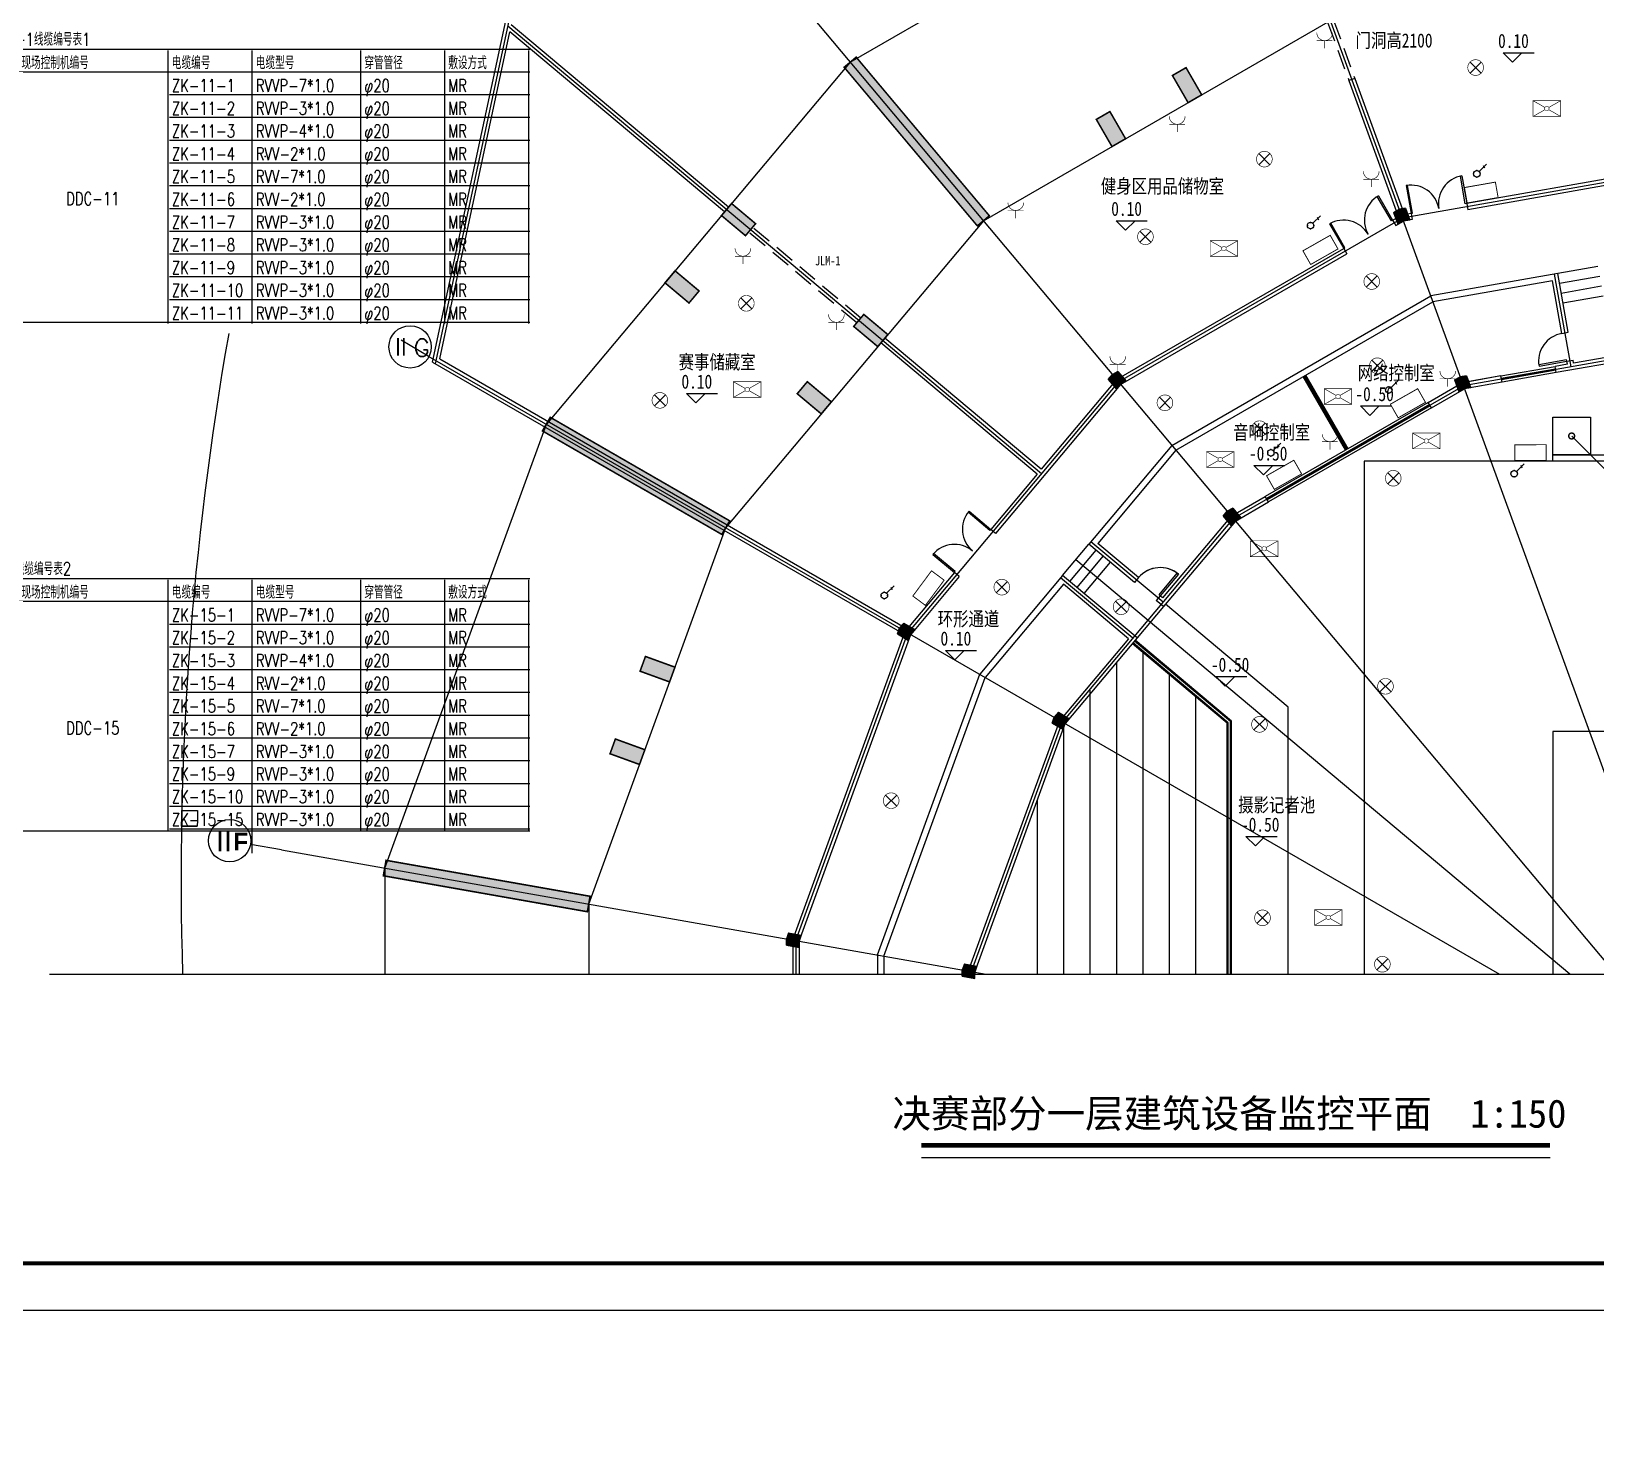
# Model space of a CAD drawing. Extents: x 23618587 to 48466785, y 42305484 to 86624613.
# Drawn here: x 24241519 to 24291357, y 43294751 to 43339294 of the extents above; entities that cross this region are included whole.
import ezdxf

# ---------------------------------------------------------------- set-up
doc = ezdxf.new("R2010")
doc.units = 0
doc.header["$MEASUREMENT"] = 0
doc.linetypes.add('HIDDEN', pattern=[9.525, 6.35, -3.175])
doc.layers.get('0').update_dxf_attribs({"linetype": 'CONTINUOUS'})
for name, color, linetype in [('AC-W', 7, 'CONTINUOUS'), ('FRAME', 7, 'CONTINUOUS'), ('图框', 7, 'CONTINUOUS'), ('设备-动力', 3, 'CONTINUOUS'), ('设备-插座', 3, 'CONTINUOUS'), ('设备-照明', 3, 'CONTINUOUS'), ('设备-箱柜', 3, 'CONTINUOUS')]:
    doc.layers.add(name, color=color, linetype=linetype)
doc.styles.add('HZTXT', font='txt', dxfattribs={"width": 0.9, "bigfont": 'HZTXT'})
doc.styles.add('IDQSTYLE', font='simplex.shx', dxfattribs={"width": 0.7, "bigfont": 'hzfs1.shx'})
doc.styles.add('Q1', font='SimSun.ttf', dxfattribs={"width": 0.8, "height": 450})
doc.styles.add('T-SG-01$0$Arial', font='ARIALBD.TTF')
doc.styles.add('TK1', font='SimSun.ttf', dxfattribs={"width": 0.8, "height": 4})

# ---------------------------------------------------------------- blocks, each defined once
blk = doc.blocks.new('_DOTSMALL')
at = {"color": 0, "linetype": 'ByBlock', "const_width": 0.5}
blk.add_lwpolyline([(-0.0625, 0, 1), (0.0625, 0, 1)], format="xyb", close=True, dxfattribs=at)
blk = doc.blocks.new('HC000426')
at = {"color": 0, "linetype": 'Continuous', "const_width": 0.3}
blk.add_lwpolyline([(5, 2.5), (-5, 2.5), (-5, -2.5), (5, -2.5)], close=True, dxfattribs=at)
at = {"color": 0, "style": 'IDQSTYLE', "width": 0.7}
blk.add_attdef('PSFHATT', (7, -2.5), '', height=2.5, dxfattribs=at)
blk = doc.blocks.new('HC001494')
at = {"color": 0, "linetype": 'Continuous'}
for p, q in [((-1.77, 1.77), (1.77, -1.77)), ((1.77, 1.77), (-1.77, -1.77))]:
    blk.add_line(p, q, dxfattribs=at)
at = {"color": 0, "linetype": 'Continuous', "const_width": 0.2}
blk.add_lwpolyline([(1.77, -1.77, 0.198912), (2.5, 0, 0.198912), (1.77, 1.77, 0.198912), (0, 2.5, 0.198912), (-1.77, 1.77, 0.198912), (-2.5, 0, 0.198912), (-1.77, -1.77, 0.198912), (0, -2.5, 0.198912)], format="xyb", close=True, dxfattribs=at)
at = {"color": 0, "style": 'IDQSTYLE', "width": 0.7}
blk.add_attdef('PSFHATT', (4.5, -2.5), '', height=2.5, dxfattribs=at)
blk = doc.blocks.new('HC002297100793')
at = {"color": 0}
for p, q in [((0.74, 1.78), (3.12, 4.17)), ((2.09, 3.72), (2.47, 2.92))]:
    blk.add_line(p, q, dxfattribs=at)
blk.add_circle((0, 1.04), 1.04, dxfattribs=at)
for p in [(-1.04, 1.04), (0, 2.08), (0, 0), (1.04, 1.04)]:
    blk.add_point(p, dxfattribs=at)
at = {"color": 0, "width": 0.7}
blk.add_attdef('PSFHATT', (3.15, 0), '', height=0.025, dxfattribs=at)
blk = doc.blocks.new('HC000704')
at = {"color": 0, "linetype": 'Continuous', "const_width": 0.2}
for points in [[(-0.61, 0.35), (-4.38, 2.5)], [(-4.38, 2.5), (4.37, 2.5), (4.37, -2.5), (-4.38, -2.5), (-4.38, 2.5)], [(4.37, 2.5), (0.61, 0.35)], [(-0.61, -0.35), (-4.38, -2.5)], [(0.61, -0.35), (4.37, -2.5)]]:
    blk.add_lwpolyline(points, dxfattribs=at)
at = {"color": 0, "linetype": 'Continuous', "const_width": 0.16}
blk.add_lwpolyline([(0, -0.71, 0.198912), (0.5, -0.5, 0.198912), (0.71, 0, 0.198912), (0.5, 0.5, 0.198912), (0, 0.71, 0.198912), (-0.5, 0.5, 0.198912), (-0.71, 0, 0.198912), (-0.5, -0.5, 0.198912)], format="xyb", close=True, dxfattribs=at)
at = {"color": 0, "style": 'IDQSTYLE', "width": 0.7}
blk.add_attdef('PSFHATT', (6.37, -2.5), '', height=2.5, dxfattribs=at)
blk = doc.blocks.new('HC000133')
at = {"color": 0, "linetype": 'Continuous', "const_width": 0.2}
blk.add_lwpolyline([(-2.5, 5, 0.198912), (-1.77, 3.23, 0.198912), (0, 2.5, 0.198912), (1.77, 3.23, 0.198912), (2.5, 5)], format="xyb", dxfattribs=at)
for points in [[(-2.55, 2.48), (2.48, 2.48)], [(0, 2.5), (0, 0)]]:
    blk.add_lwpolyline(points, dxfattribs=at)
at = {"color": 0, "style": 'IDQSTYLE', "width": 0.7}
blk.add_attdef('PSFHATT', (4.5, 0), '', height=2.5, dxfattribs=at)

msp = doc.modelspace()

# ---------------------------------------------------------------- hatches: boundary and pattern name
at = {"layer": 'AC-W'}
for points in [[(24267414.80743, 43338147.15532), (24271657.38112, 43333091.05289), (24272040.40334, 43333412.44669), (24267797.82965, 43338468.54913)], [(24278372.69477, 43337018.26914), (24278805.70748, 43337268.26914), (24278305.70748, 43338134.29455), (24277872.69477, 43337884.29455)], [(24275947.82208, 43335618.26824), (24276380.83478, 43335868.26824), (24275880.83478, 43336734.29364), (24275447.82208, 43336484.29364)], [(24263827.26564, 43333804.15292), (24263505.87184, 43333421.1307), (24264271.91628, 43332778.34309), (24264593.31008, 43333161.36531)], [(24262472.11097, 43330633.41865), (24262793.50478, 43331016.44087), (24262027.46033, 43331659.22848), (24261706.06653, 43331276.20626)], [(24268485.16187, 43329243.01262), (24268806.55568, 43329626.03484), (24268040.51124, 43330268.82245), (24267719.11743, 43329885.80023)], [(24266685.35541, 43327098.0868), (24267006.74921, 43327481.10902), (24266240.70477, 43328123.89663), (24265919.31097, 43327740.87441)], [(24258052.01435, 43326989.01304), (24263768.01842, 43323688.87655), (24263518.01842, 43323255.86385), (24257802.01435, 43326556.00034)], [(24261853.21452, 43318554.92602), (24262024.22459, 43319024.77233), (24261084.53197, 43319366.79247), (24260913.5219, 43318896.94616)], [(24260895.5575, 43315923.78499), (24261066.56758, 43316393.6313), (24260126.87495, 43316735.65144), (24259955.86488, 43316265.80513)], [(24252733.35212, 43312376.10866), (24259233.35212, 43311229.98329), (24259320.17621, 43311722.38716), (24252820.17621, 43312868.51254)]]:
    msp.add_hatch(color=7, dxfattribs=at).paths.add_polyline_path(points)

# ---------------------------------------------------------------- linework, layer by layer
at = {"color": 7}
for points in [[(24228079.65563, 43338727.07723), (24257401.5715, 43338727.07723)], [(24245871.41638, 43338679.50568), (24245871.41638, 43329973.91151)], [(24248547.31623, 43338679.50568), (24248547.31623, 43329973.91151)], [(24252002.20025, 43338679.50568), (24252002.20025, 43329973.91151)], [(24254678.1001, 43338679.50568), (24254678.1001, 43329973.91151)], [(24257353.99995, 43338679.50568), (24257353.99995, 43329973.91151)], [(24228079.65563, 43338001.61105), (24257401.5715, 43338001.61105)], [(24245918.98794, 43337276.14487), (24257401.5715, 43337276.14487)], [(24245918.98794, 43336550.67869), (24257401.5715, 43336550.67869)], [(24245918.98794, 43335825.21251), (24257401.5715, 43335825.21251)], [(24245918.98794, 43335099.74633), (24257401.5715, 43335099.74633)], [(24245918.98794, 43334374.28015), (24257401.5715, 43334374.28015)], [(24245918.98794, 43333648.81397), (24257401.5715, 43333648.81397)], [(24245918.98794, 43332923.34778), (24257401.5715, 43332923.34778)], [(24245918.98794, 43332197.8816), (24257401.5715, 43332197.8816)], [(24245918.98794, 43331472.41542), (24257401.5715, 43331472.41542)], [(24245918.98794, 43330746.94924), (24257401.5715, 43330746.94924)], [(24228079.65563, 43330021.48306), (24257401.5715, 43330021.48306)], [(24228079.65563, 43321851.50687), (24257401.5715, 43321851.50687)], [(24245871.41638, 43321803.93532), (24245871.41638, 43313821.30902)], [(24248547.31623, 43321803.93532), (24248547.31623, 43313098.34115)], [(24252002.20025, 43321803.93532), (24252002.20025, 43313821.30902)], [(24254678.1001, 43321803.93532), (24254678.1001, 43313821.30902)], [(24257353.99995, 43321803.93532), (24257353.99995, 43313821.30902)], [(24228079.65563, 43321126.04069), (24257401.5715, 43321126.04069)], [(24245918.98794, 43320400.57451), (24257401.5715, 43320400.57451)], [(24245918.98794, 43319675.10833), (24257401.5715, 43319675.10833)], [(24245918.98794, 43318949.64215), (24257401.5715, 43318949.64215)], [(24245918.98794, 43318224.17597), (24257401.5715, 43318224.17597)], [(24245918.98794, 43317498.70979), (24257401.5715, 43317498.70979)], [(24245918.98794, 43316773.24361), (24257401.5715, 43316773.24361)], [(24245918.98794, 43316047.77743), (24257401.5715, 43316047.77743)], [(24245918.98794, 43315322.31125), (24257401.5715, 43315322.31125)], [(24245918.98794, 43314596.84507), (24257401.5715, 43314596.84507)], [(24228079.65563, 43313804.20265), (24257401.5715, 43313804.20265)], [(24245918.98794, 43313871.37888), (24257401.5715, 43313871.37888)]]:
    msp.add_lwpolyline(points, dxfattribs=at)
at = {"layer": 'AC-W', "color": 7, "ltscale": 300}
for p, q in [((24279162.40333, 43349916.48653), (24293966.37971, 43309242.89571)), ((24254395.34061, 43328696.04942), (24258291.28369, 43346881.3559)), ((24267606.31854, 43338307.85223), (24280647.20979, 43345837.0143)), ((24264815.79519, 43341633.46846), (24291994.71284, 43309242.89571)), ((24273701.75356, 43325192.12667), (24256700.84436, 43339457.57527)), ((24271848.89223, 43333251.74979), (24282904.6361, 43339634.78649)), ((24267606.31854, 43338307.85223), (24257927.01435, 43326772.50669)), ((24295476.76417, 43335149.77624), (24285196.79205, 43333337.13979)), ((24271848.89223, 43333251.74979), (24263643.01842, 43323472.3702)), ((24276156.73629, 43328117.86116), (24285196.79205, 43333337.13979)), ((24290570.60209, 43328598.29846), (24290049.65756, 43331552.72172)), ((24295476.76417, 43329463.38721), (24287141.65164, 43327993.68198)), ((24254167.35241, 43328943.14852), (24288289.1912, 43309242.89571)), ((24276156.73629, 43328117.86116), (24269446.96102, 43320121.46238)), ((24279811.8767, 43323761.83445), (24287141.65164, 43327993.68198)), ((24252776.76417, 43312622.3106), (24257927.01435, 43326772.50669)), ((24279811.8767, 43323761.83445), (24274371.51837, 43317278.26787)), ((24259276.76417, 43311476.18522), (24263643.01842, 43323472.3702)), ((24277573.78824, 43321094.58449), (24275275.65491, 43323022.94732)), ((24290531.28805, 43309242.89571), (24274793.5642, 43322448.41399)), ((24276609.60683, 43319945.51782), (24274311.4735, 43321873.88065)), ((24265876.76417, 43310312.42715), (24269446.96102, 43320121.46238)), ((24271476.76417, 43309324.99606), (24274371.51837, 43317278.26787)), ((24249486.2421, 43313202.51842), (24271942.37839, 43309242.89571)), ((24252776.76417, 43312622.3106), (24252776.76417, 43309242.89571)), ((24259276.76417, 43311476.18522), (24259276.76417, 43309242.89571)), ((24265876.76417, 43310312.42715), (24265876.76417, 43309242.89571)), ((24271476.76417, 43309324.99606), (24271476.76417, 43309242.89571))]:
    msp.add_line(p, q, dxfattribs=at)
at = {"layer": 'AC-W', "color": 7, "ltscale": 5000}
for p, q in [((24254304.32869, 43328748.59518), (24258141.12985, 43346657.84169)), ((24254530.38218, 43328849.02324), (24256763.82522, 43339274.18739)), ((24263602.28998, 43333536.03737), (24256763.82522, 43339274.18739)), ((24263730.8475, 43333689.24625), (24256811.23548, 43339495.48687)), ((24283682.64565, 43337789.60326), (24283494.70713, 43337721.19924)), ((24283494.70713, 43337721.19924), (24285004.66462, 43333572.62513)), ((24283682.64565, 43337789.60326), (24285192.60314, 43333641.02916)), ((24295376.76417, 43335233.6862), (24287247.52351, 43333800.28174)), ((24295476.76417, 43335048.23358), (24287282.25315, 43333603.32019)), ((24287247.52351, 43333800.28174), (24287282.25315, 43333603.32019)), ((24284886.98443, 43333273.74233), (24284986.18537, 43333331.01602)), ((24284886.98443, 43333273.74233), (24284986.98443, 43333100.53725)), ((24284916.7261, 43333521.8538), (24285055.64464, 43333140.17824)), ((24284986.98443, 43333100.53725), (24285231.52169, 43333241.7209)), ((24285509.59919, 43333290.75347), (24285231.52169, 43333241.7209)), ((24285474.86956, 43333487.71502), (24285362.06241, 43333467.82408)), ((24285474.86956, 43333487.71502), (24285509.59919, 43333290.75347)), ((24276091.46592, 43328195.64735), (24283328.1387, 43332373.74233)), ((24276222.00665, 43328040.07497), (24283428.1387, 43332200.53725)), ((24283328.1387, 43332373.74233), (24283428.1387, 43332200.53725)), ((24290148.13833, 43331570.08654), (24286099.76257, 43330856.24867)), ((24290148.13833, 43331570.08654), (24286099.76257, 43330856.24867)), ((24289985.90642, 43331338.39535), (24286169.22185, 43330665.41089)), ((24289985.90642, 43331338.39535), (24286169.22185, 43330665.41089)), ((24290281.10832, 43329664.22217), (24289985.90642, 43331338.39535)), ((24290281.10832, 43329664.22217), (24289985.90642, 43331338.39535)), ((24290478.06987, 43329698.95181), (24290148.13833, 43331570.08654)), ((24290478.06987, 43329698.95181), (24290148.13833, 43331570.08654)), ((24277853.76576, 43326095.42019), (24286099.76257, 43330856.24867)), ((24277853.76576, 43326095.42019), (24286099.76257, 43330856.24867)), ((24277984.30649, 43325939.8478), (24286169.22185, 43330665.41089)), ((24277984.30649, 43325939.8478), (24286169.22185, 43330665.41089)), ((24290281.10832, 43329664.22217), (24290478.06987, 43329698.95181)), ((24290281.10832, 43329664.22217), (24290478.06987, 43329698.95181)), ((24273560.87033, 43325179.80097), (24268581.58002, 43329357.91928)), ((24273689.42786, 43325333.00986), (24268710.13754, 43329511.12817)), ((24254304.32869, 43328748.59518), (24269324.29286, 43320076.81482)), ((24254530.38218, 43328849.02324), (24269424.29286, 43320250.0199)), ((24293918.88026, 43329087.14758), (24290095.56303, 43328412.9936)), ((24293918.88026, 43329087.14758), (24290095.56303, 43328412.9936)), ((24290437.39168, 43328777.8952), (24290634.35323, 43328812.62483)), ((24290437.39168, 43328777.8952), (24290634.35323, 43328812.62483)), ((24290454.7565, 43328679.41442), (24290437.39168, 43328777.8952)), ((24290454.7565, 43328679.41442), (24290437.39168, 43328777.8952)), ((24290651.71805, 43328714.14406), (24290634.35323, 43328812.62483)), ((24290651.71805, 43328714.14406), (24290634.35323, 43328812.62483)), ((24291931.96813, 43328939.88669), (24290651.71805, 43328714.14406)), ((24291931.96813, 43328939.88669), (24290651.71805, 43328714.14406)), ((24288337.41983, 43328306.07084), (24287206.922, 43328106.73357)), ((24288337.41983, 43328306.07084), (24287306.922, 43328124.36627)), ((24288372.14946, 43328109.10929), (24288337.41983, 43328306.07084)), ((24288372.14946, 43328109.10929), (24288337.41983, 43328306.07084)), ((24290454.7565, 43328679.41442), (24290060.8334, 43328609.95515)), ((24290454.7565, 43328679.41442), (24290060.8334, 43328609.95515)), ((24290095.56303, 43328412.9936), (24290060.8334, 43328609.95515)), ((24290095.56303, 43328412.9936), (24290060.8334, 43328609.95515)), ((24276222.00665, 43328040.07497), (24272235.66776, 43323289.34127)), ((24276091.46592, 43328195.64735), (24273689.42786, 43325333.00986)), ((24286024.84038, 43327464.36076), (24287018.98348, 43328038.32954)), ((24286024.84038, 43327464.36076), (24286931.04496, 43327987.55821)), ((24286124.84038, 43327291.15567), (24287176.38128, 43327898.26309)), ((24286124.84038, 43327291.15568), (24287176.38128, 43327898.26309)), ((24288372.14946, 43328109.10929), (24287176.38128, 43327898.26309)), ((24288372.14946, 43328109.10929), (24287176.38128, 43327898.26309)), ((24286124.84038, 43327291.15567), (24286024.84038, 43327464.36076)), ((24286124.84038, 43327291.15568), (24286024.84038, 43327464.36076)), ((24277853.76576, 43326095.42019), (24275211.37615, 43322946.34287)), ((24277853.76576, 43326095.42019), (24275211.37615, 43322946.34287)), ((24277984.30649, 43325939.8478), (24275493.14256, 43322970.99424)), ((24277984.30649, 43325939.8478), (24275493.14256, 43322970.99424)), ((24273560.87033, 43325179.80097), (24272082.45883, 43323417.89875)), ((24279746.60633, 43323839.62064), (24280828.68796, 43324464.36076)), ((24279746.60633, 43323839.62064), (24280828.68796, 43324464.36076)), ((24279877.14706, 43323684.04826), (24280928.68796, 43324291.15568)), ((24279877.14706, 43323684.04826), (24280928.68796, 43324291.15567)), ((24280928.68796, 43324291.15567), (24280828.68796, 43324464.36076)), ((24280928.68796, 43324291.15568), (24280828.68796, 43324464.36076)), ((24279746.60633, 43323839.62064), (24277561.46256, 43321235.46769)), ((24279746.60633, 43323839.62064), (24277561.46256, 43321235.4677)), ((24272235.66776, 43323289.34127), (24272082.45883, 43323417.89875)), ((24279877.14706, 43323684.04826), (24277586.11392, 43320953.70128)), ((24279877.14706, 43323684.04826), (24277586.11392, 43320953.70128)), ((24276666.86059, 43321725.04642), (24275211.37615, 43322946.34287)), ((24276666.86059, 43321725.04642), (24275211.37615, 43322946.34287)), ((24276795.41811, 43321878.2553), (24275493.14256, 43322970.99424)), ((24276795.41811, 43321878.2553), (24275493.14256, 43322970.99424)), ((24270925.44113, 43322039.01875), (24269424.29286, 43320250.0199)), ((24271078.65006, 43321910.46127), (24269534.89954, 43320070.69105)), ((24271078.65006, 43321910.46127), (24270925.44113, 43322039.01875)), ((24274375.75226, 43321950.4851), (24271733.36265, 43318801.40778)), ((24276750.49003, 43319957.84351), (24274375.75226, 43321950.4851)), ((24276750.49003, 43319957.84351), (24274375.75226, 43321950.4851)), ((24276795.41811, 43321878.2553), (24276666.86059, 43321725.04642)), ((24276795.41811, 43321878.2553), (24276666.86059, 43321725.04642)), ((24274400.40362, 43321668.71869), (24271909.23969, 43318699.86512)), ((24276468.72362, 43319933.19214), (24274400.40362, 43321668.71869)), ((24276468.72362, 43319933.19214), (24274400.40362, 43321668.71869)), ((24277484.85811, 43321299.74646), (24277356.30059, 43321146.53757)), ((24277484.85811, 43321299.74646), (24277356.30059, 43321146.53757)), ((24277561.46256, 43321235.46769), (24277484.85811, 43321299.74646)), ((24277561.46256, 43321235.4677), (24277484.85811, 43321299.74646)), ((24277586.11392, 43320953.70128), (24277356.30059, 43321146.53757)), ((24277586.11392, 43320953.70128), (24277356.30059, 43321146.53757)), ((24265776.76417, 43310330.05985), (24269324.29286, 43320076.81482)), ((24265976.76417, 43310294.79445), (24269534.89954, 43320070.69105)), ((24276468.72362, 43319933.19214), (24274283.57985, 43317329.0392)), ((24276750.49003, 43319957.84351), (24274459.4569, 43317227.49654)), ((24268476.76417, 43309853.977), (24271733.36265, 43318801.40778)), ((24268676.76417, 43309818.71161), (24271909.23969, 43318699.86512)), ((24271376.76417, 43309342.62876), (24274283.57985, 43317329.0392)), ((24271576.76417, 43309307.36336), (24274459.4569, 43317227.49654)), ((24246317.08377, 43314453.14773), (24246817.21536, 43314453.14773)), ((24246306.89131, 43313953.14773), (24246806.97166, 43313953.14773)), ((24265776.76417, 43310330.05985), (24265776.76417, 43309242.89571)), ((24265976.76417, 43310294.79445), (24265976.76417, 43309242.89571)), ((24268476.76417, 43309853.977), (24268476.76417, 43309242.89571)), ((24268676.76417, 43309818.71161), (24268676.76417, 43309242.89571)), ((24271376.76417, 43309342.62876), (24271376.76417, 43309242.89571)), ((24271576.76417, 43309307.36336), (24271576.76417, 43309242.89571))]:
    msp.add_line(p, q, dxfattribs=at)
at = {"layer": 'AC-W', "color": 7, "linetype": 'HIDDEN', "ltscale": 100}
for p, q in [((24282816.69758, 43339584.01516), (24283494.70713, 43337721.19924)), ((24283004.6361, 43339652.41919), (24283682.64565, 43337789.60326)), ((24267815.53539, 43330000.70668), (24264368.3346, 43332893.24997)), ((24267944.09292, 43330153.91557), (24264496.89212, 43333046.45886))]:
    msp.add_line(p, q, dxfattribs=at)
at = {"layer": 'AC-W', "color": 7}
for p, q in [((24288404.72933, 43338607.16557), (24289393.48919, 43338607.16557)), ((24288404.72933, 43338607.16557), (24288704.72933, 43338307.16557)), ((24289004.72933, 43338607.16557), (24288704.72933, 43338307.16557)), ((24276081.43048, 43333255.83395), (24277070.19033, 43333255.83395)), ((24276081.43048, 43333255.83395), (24276381.43048, 43332955.83395)), ((24276681.43048, 43333255.83395), (24276381.43048, 43332955.83395)), ((24284916.7261, 43333521.8538), (24285092.60314, 43333623.39646)), ((24285055.64464, 43333140.17824), (24285231.52169, 43333241.7209)), ((24285292.60314, 43333658.66186), (24285092.60314, 43333623.39646)), ((24285431.52169, 43333276.9863), (24285231.52169, 43333241.7209)), ((24291428.38841, 43331795.82917), (24290148.13833, 43331570.08654)), ((24291483.95583, 43331480.69069), (24290203.70575, 43331254.94806)), ((24291539.52324, 43331165.55221), (24290259.27317, 43330939.80958)), ((24291595.09066, 43330850.41373), (24290314.84058, 43330624.6711)), ((24254167.35241, 43328943.14852), (24253306.10954, 43329451.43023)), ((24275830.38429, 43328195.64745), (24275960.92502, 43328351.21983)), ((24276136.80207, 43328452.76249), (24275960.92502, 43328351.21983)), ((24283383.4629, 43325939.36076), (24282033.4629, 43328277.62935)), ((24283409.44366, 43325954.36076), (24282059.44366, 43328292.62935)), ((24283444.08468, 43325974.36076), (24282094.08468, 43328312.62935)), ((24283470.06544, 43325989.36076), (24282120.06544, 43328327.62935)), ((24286861.58569, 43328178.39599), (24287037.46273, 43328279.93865)), ((24286861.58569, 43328178.39599), (24287037.46273, 43328279.93865)), ((24287237.46273, 43328315.20405), (24287037.46273, 43328279.93865)), ((24287237.46273, 43328315.20405), (24287037.46273, 43328279.93865)), ((24288337.41983, 43328306.07084), (24290060.8334, 43328609.95515)), ((24288337.41983, 43328306.07084), (24290060.8334, 43328609.95515)), ((24288350.44344, 43328232.21026), (24290073.85701, 43328536.09457)), ((24288350.44344, 43328232.21026), (24290073.85701, 43328536.09457)), ((24290082.53942, 43328486.85418), (24288359.12585, 43328182.96987)), ((24290082.53942, 43328486.85418), (24288359.12585, 43328182.96987)), ((24290095.56303, 43328412.9936), (24288372.14946, 43328109.10929)), ((24290095.56303, 43328412.9936), (24288372.14946, 43328109.10929)), ((24262389.90143, 43327747.90117), (24263378.66128, 43327747.90117)), ((24262389.90143, 43327747.90117), (24262689.90143, 43327447.90117)), ((24262989.90143, 43327747.90117), (24262689.90143, 43327447.90117)), ((24276091.46575, 43327884.50269), (24276222.00648, 43328040.07507)), ((24276397.88353, 43328141.61773), (24276222.00648, 43328040.07507)), ((24287000.50423, 43327796.72043), (24287176.38128, 43327898.26309)), ((24287000.50423, 43327796.72043), (24287176.38128, 43327898.26309)), ((24287376.38128, 43327933.52849), (24287176.38128, 43327898.26309)), ((24287376.38128, 43327933.52849), (24287176.38128, 43327898.26309)), ((24286024.84038, 43327464.36076), (24280828.68796, 43324464.36076)), ((24286024.84038, 43327464.36076), (24280828.68796, 43324464.36076)), ((24286062.34038, 43327399.40885), (24280866.18796, 43324399.40885)), ((24286062.34038, 43327399.40885), (24280866.18796, 43324399.40885)), ((24286087.34038, 43327356.10758), (24280891.18796, 43324356.10758)), ((24286087.34038, 43327356.10758), (24280891.18796, 43324356.10758)), ((24286124.84038, 43327291.15568), (24280928.68796, 43324291.15568)), ((24286124.84038, 43327291.15567), (24280928.68796, 43324291.15567)), ((24283859.62106, 43327350.44684), (24284848.38092, 43327350.44684)), ((24283859.62106, 43327350.44684), (24284159.62106, 43327050.44684)), ((24284459.62106, 43327350.44684), (24284159.62106, 43327050.44684)), ((24290591.76417, 43326393.14852), (24291771.94282, 43325212.96987)), ((24280469.39347, 43325456.58052), (24281458.15332, 43325456.58052)), ((24280469.39347, 43325456.58052), (24280769.39347, 43325156.58052)), ((24281069.39347, 43325456.58052), (24280769.39347, 43325156.58052)), ((24306976.76417, 43325593.14853), (24283976.76417, 43325593.14852)), ((24283976.76417, 43325593.14852), (24283976.76417, 43309242.89571)), ((24279485.5247, 43323839.62074), (24279616.06543, 43323995.19312)), ((24279485.5247, 43323839.62074), (24279616.06543, 43323995.19312)), ((24279791.94248, 43324096.73578), (24279616.06543, 43323995.19312)), ((24279791.94248, 43324096.73578), (24279616.06543, 43323995.19312)), ((24280053.02394, 43323785.59102), (24279877.14689, 43323684.04835)), ((24280053.02394, 43323785.59101), (24279877.14689, 43323684.04835)), ((24279746.60616, 43323528.47597), (24279877.14689, 43323684.04835)), ((24279746.60616, 43323528.47597), (24279877.14689, 43323684.04835)), ((24274375.75226, 43321950.4851), (24275211.37615, 43322946.34287)), ((24274375.75226, 43321950.4851), (24275211.37615, 43322946.34287)), ((24274605.56559, 43321757.64881), (24275441.18948, 43322753.50659)), ((24274605.56559, 43321757.64882), (24275441.18948, 43322753.50659)), ((24274835.37892, 43321564.81253), (24275671.00282, 43322560.67031)), ((24274835.37892, 43321564.81253), (24275671.00282, 43322560.67031)), ((24275065.19226, 43321371.97625), (24275900.81615, 43322367.83403)), ((24275065.19226, 43321371.97625), (24275900.81615, 43322367.83402)), ((24277586.11392, 43320953.70128), (24276750.49003, 43319957.84351)), ((24281556.76417, 43317752.47086), (24277650.39269, 43321030.30573)), ((24269113.68581, 43320082.93872), (24269183.14508, 43320273.7765)), ((24269313.68581, 43320429.34889), (24269183.14508, 43320273.7765)), ((24269465.43991, 43319879.8534), (24269534.89918, 43320070.69118)), ((24269665.43991, 43320226.26356), (24269534.89918, 43320070.69118)), ((24279616.76417, 43317239.45619), (24276596.22101, 43319773.99284)), ((24279651.76417, 43317255.77696), (24276618.71857, 43319800.8044)), ((24279721.76417, 43317288.41849), (24276663.7137, 43319854.42751)), ((24279756.76417, 43317304.73926), (24276686.21127, 43319881.23906)), ((24270642.06978, 43319558.26093), (24271630.82964, 43319558.26093)), ((24270642.06978, 43319558.26093), (24270942.06978, 43319258.26093)), ((24271242.06978, 43319558.26093), (24270942.06978, 43319258.26093)), ((24276936.76417, 43309242.89571), (24276936.76417, 43319488.2432)), ((24276096.76417, 43309242.89571), (24276096.76417, 43319178.76336)), ((24277776.76417, 43309242.89571), (24277776.76417, 43318783.39951)), ((24275256.76417, 43309242.89571), (24275256.76417, 43318297.00622)), ((24279256.76417, 43318724.77383), (24280245.52402, 43318724.77383)), ((24279256.76417, 43318724.77383), (24279556.76417, 43318424.77383)), ((24279856.76417, 43318724.77383), (24279556.76417, 43318424.77383)), ((24275256.76417, 43309242.89571), (24275256.76417, 43318177.69034)), ((24278616.76417, 43309242.89571), (24278616.76417, 43318078.55582)), ((24281556.76417, 43309242.89571), (24281556.76417, 43317752.47086)), ((24274038.24316, 43317239.74421), (24274107.70244, 43317430.58199)), ((24274238.24316, 43317586.15437), (24274107.70244, 43317430.58199)), ((24274589.99726, 43317383.06905), (24274459.45653, 43317227.49667)), ((24279616.76417, 43309242.89571), (24279616.76417, 43317239.45619)), ((24279651.76417, 43309242.89571), (24279651.76417, 43317255.77696)), ((24279721.76417, 43309242.89571), (24279721.76417, 43317288.41849)), ((24279756.76417, 43309242.89571), (24279756.76417, 43317304.73926)), ((24274389.99726, 43317036.65889), (24274459.45653, 43317227.49667)), ((24274416.76417, 43309242.89571), (24274416.76417, 43317110.19923)), ((24300961.76417, 43316978.14853), (24289991.76417, 43316978.14852)), ((24289991.76417, 43316978.14852), (24289991.76417, 43309242.89571)), ((24273576.76417, 43309242.89571), (24273576.76417, 43314802.3182)), ((24249486.2421, 43313202.51842), (24248501.43435, 43313376.1666)), ((24280216.03962, 43313628.30323), (24281204.79948, 43313628.30323)), ((24280216.03962, 43313628.30323), (24280516.03962, 43313328.30323)), ((24280816.03962, 43313628.30323), (24280516.03962, 43313328.30323)), ((24265646.22288, 43310556.16312), (24265576.76361, 43310365.32534)), ((24265576.76361, 43310162.24002), (24265576.76361, 43310365.32534)), ((24266046.22288, 43310485.63233), (24265976.76361, 43310294.79455)), ((24265976.76361, 43310091.70923), (24265976.76361, 43310294.79455)), ((24271246.22288, 43309568.73203), (24271176.76361, 43309377.89425)), ((24271176.76361, 43309174.80893), (24271176.76361, 43309377.89425)), ((24271646.22288, 43309498.20124), (24271576.76361, 43309307.36346)), ((24271576.76361, 43309104.27814), (24271576.76361, 43309307.36346))]:
    msp.add_line(p, q, dxfattribs=at)
at = {"layer": 'AC-W', "color": 7, "ltscale": 1000}
for p, q in [((24285292.60314, 43333658.66186), (24285431.52169, 43333276.9863)), ((24276136.80207, 43328452.76249), (24276397.88353, 43328141.61773)), ((24287237.46273, 43328315.20405), (24287376.38128, 43327933.52849)), ((24287237.46273, 43328315.20405), (24287376.38128, 43327933.52849)), ((24275830.38429, 43328195.64745), (24276091.46575, 43327884.50269)), ((24286861.58569, 43328178.39599), (24287000.50423, 43327796.72043)), ((24286861.58569, 43328178.39599), (24287000.50423, 43327796.72043)), ((24279485.5247, 43323839.62074), (24279746.60616, 43323528.47597)), ((24279485.5247, 43323839.62074), (24279746.60616, 43323528.47597)), ((24279791.94248, 43324096.73578), (24280053.02394, 43323785.59101)), ((24279791.94248, 43324096.73578), (24280053.02394, 43323785.59102)), ((24269313.68581, 43320429.34889), (24269665.43991, 43320226.26356)), ((24269113.68581, 43320082.93872), (24269465.43991, 43319879.8534)), ((24274038.24316, 43317239.74421), (24274389.99726, 43317036.65889)), ((24274238.24316, 43317586.15437), (24274589.99726, 43317383.06905)), ((24265646.22288, 43310556.16312), (24266046.22288, 43310485.63233)), ((24265576.76361, 43310162.24002), (24265976.76361, 43310091.70923)), ((24271246.22288, 43309568.73203), (24271646.22288, 43309498.20124)), ((24271176.76361, 43309174.80893), (24271576.76361, 43309104.27814))]:
    msp.add_line(p, q, dxfattribs=at)
at = {"layer": 'AC-W', "color": 7, "ltscale": 1500}
for p, q in [((24290570.60209, 43328598.29846), (24290049.65756, 43331552.72172)), ((24295476.76417, 43329463.38721), (24287141.65164, 43327993.68198)), ((24279811.8767, 43323761.83445), (24287141.65164, 43327993.68198)), ((24277573.78824, 43321094.58449), (24275275.65491, 43323022.94732)), ((24276609.60683, 43319945.51783), (24274311.4735, 43321873.88065))]:
    msp.add_line(p, q, dxfattribs=at)
at = {"layer": 'AC-W'}
msp.add_line((24242096.6362, 43309242.89571), (24353776.32193, 43309242.89571), dxfattribs=at)
at = {"layer": 'AC-W', "color": 7, "const_width": 50}
for points in [[(24267414.80743, 43338147.15532), (24271657.38112, 43333091.05289), (24272040.40334, 43333412.44669), (24267797.82965, 43338468.54913)], [(24278305.70748, 43338134.29455), (24278805.70748, 43337268.26914), (24278372.69477, 43337018.26914), (24277872.69477, 43337884.29455)], [(24275880.83478, 43336734.29364), (24276380.83478, 43335868.26824), (24275947.82208, 43335618.26824), (24275447.82208, 43336484.29364)], [(24263827.26564, 43333804.15292), (24264593.31008, 43333161.36531), (24264271.91628, 43332778.34309), (24263505.87184, 43333421.1307)], [(24262027.46033, 43331659.22848), (24262793.50478, 43331016.44087), (24262472.11097, 43330633.41865), (24261706.06653, 43331276.20626)], [(24268040.51124, 43330268.82245), (24268806.55568, 43329626.03484), (24268485.16187, 43329243.01262), (24267719.11743, 43329885.80023)], [(24266240.70477, 43328123.89663), (24267006.74921, 43327481.10902), (24266685.35541, 43327098.0868), (24265919.31097, 43327740.87441)], [(24258052.01435, 43326989.01304), (24263768.01842, 43323688.87655), (24263518.01842, 43323255.86385), (24257802.01435, 43326556.00034)], [(24261084.53197, 43319366.79247), (24262024.22459, 43319024.77233), (24261853.21452, 43318554.92602), (24260913.5219, 43318896.94616)], [(24260126.87495, 43316735.65144), (24261066.56758, 43316393.6313), (24260895.5575, 43315923.78499), (24259955.86488, 43316265.80513)], [(24252733.35212, 43312376.10866), (24259233.35212, 43311229.98329), (24259320.17621, 43311722.38716), (24252820.17621, 43312868.51254)]]:
    msp.add_lwpolyline(points, close=True, dxfattribs=at)
at = {"layer": 'AC-W', "color": 7}
for points in [[(24287247.52351, 43333800.28174), (24287203.20717, 43333792.46756), (24287046.9236, 43334678.7945), (24287091.23995, 43334686.60868)], [(24285474.86956, 43333487.71502), (24285519.18591, 43333495.52918), (24285362.90276, 43334381.85619), (24285318.5864, 43334374.04203)], [(24284886.98443, 43333273.74233), (24284848.01329, 43333251.24232), (24284398.01311, 43334030.66508), (24284436.98425, 43334053.16509)], [(24283328.1387, 43332373.74233), (24283367.10985, 43332396.24232), (24282917.11003, 43333175.66529), (24282878.13888, 43333153.1653)], [(24290437.39168, 43328777.8952), (24290429.57751, 43328822.21155), (24289543.25053, 43328665.92819), (24289551.0647, 43328621.61184)], [(24290437.39168, 43328777.8952), (24290429.57751, 43328822.21155), (24289543.25053, 43328665.92819), (24289551.0647, 43328621.61184)], [(24289991.76417, 43326993.14852), (24291191.76417, 43326993.14852), (24291191.76417, 43325793.14852), (24289991.76417, 43325793.14852)], [(24289991.76417, 43325793.14852), (24300961.76417, 43325793.14853), (24300961.76417, 43325593.14853), (24289991.76417, 43325593.14852)], [(24272082.45883, 43323417.89875), (24272053.5334, 43323383.42674), (24271364.09326, 43323961.93543), (24271393.0187, 43323996.40744)], [(24270925.44113, 43322039.01875), (24270954.36659, 43322073.49075), (24270264.92672, 43322651.99976), (24270236.00127, 43322617.52776)], [(24277484.85811, 43321299.74646), (24277450.38611, 43321328.6719), (24278028.89496, 43322018.1119), (24278063.36696, 43321989.18645)], [(24277484.85811, 43321299.74646), (24277450.38611, 43321328.6719), (24278028.89496, 43322018.1119), (24278063.36696, 43321989.18645)]]:
    msp.add_lwpolyline(points, close=True, dxfattribs=at)
msp.add_lwpolyline([(24246317.08377, 43314453.14773), (24246817.21536, 43314453.14773, 0.001256547), (24246806.97166, 43313953.14773), (24246306.89131, 43313953.14773, -0.0012502616), (24246317.08377, 43314453.14773)], format="xyb", close=True, dxfattribs=at)
for centre in [(24253587.8599, 43329233.89606), (24247836.68912, 43313493.37912)]:
    msp.add_circle(centre, 675, dxfattribs=at)
for centre, radius, start, end in [((24148759.7883, 42835660.74182), 530172.67138, 79.4743453433, 79.4743453433), ((24148766.30591, 42835659.45113), 530172.67138, 78.1227654299, 78.1227654299), ((24148779.34207, 42835656.52904), 530172.67138, 76.2090487924, 76.2090487924), ((24287247.52351, 43333800.28174), 900, 100.000013328, 190.000013333), ((24285474.86956, 43333487.71502), 900, 9.999986672, 99.99998667), ((24284886.98443, 43333273.74233), 900, 120.000013338, 210.000013333), ((24283328.1387, 43332373.74233), 900, 29.999986674, 119.999986675), ((24290437.39168, 43328777.8952), 900, 99.999999999, 190.000000002), ((24290437.39168, 43328777.8952), 900, 99.999999999, 190.000000002), ((24272082.45883, 43323417.89875), 900, 140.000013334, 230.000013334), ((24270925.44113, 43322039.01875), 900, 49.999986676, 139.999986672), ((24277484.85811, 43321299.74646), 900, 49.999999999, 140.000000006), ((24277484.85811, 43321299.74646), 900, 49.999999999, 139.999999997)]:
    msp.add_arc(centre, radius, start, end, dxfattribs=at)
at = {"layer": 'AC-W', "color": 7, "ltscale": 300}
msp.add_arc((24346290.90421, 43312305.08667), 100000, 170.0085637099, 181.7547804935, dxfattribs=at)
at = {"layer": 'AC-W', "color": 7, "ltscale": 5000}
msp.add_arc((24346290.90421, 43312165.08588), 99500, 178.6823332249, 178.9703124364, dxfattribs=at)
at = {"layer": 'AC-W', "color": 7}
for p in [(24248969.92774, 43335296.98829), (24248969.92774, 43318421.41793)]:
    msp.add_point(p, dxfattribs=at)
for points in [[(24284916.7261, 43333521.8538), (24285092.60314, 43333623.39646), (24285055.64464, 43333140.17824), (24285231.52169, 43333241.7209)], [(24285092.60314, 43333623.39646), (24285292.60314, 43333658.66186), (24285231.52169, 43333241.7209), (24285431.52169, 43333276.9863)], [(24275830.38429, 43328195.64745), (24275960.92502, 43328351.21983), (24276091.46575, 43327884.50269), (24276222.00648, 43328040.07507)], [(24275960.92502, 43328351.21983), (24276136.80207, 43328452.76249), (24276222.00648, 43328040.07507), (24276397.88353, 43328141.61773)], [(24286861.58569, 43328178.39599), (24287037.46273, 43328279.93865), (24287000.50423, 43327796.72043), (24287176.38128, 43327898.26309)], [(24286861.58569, 43328178.39599), (24287037.46273, 43328279.93865), (24287000.50423, 43327796.72043), (24287176.38128, 43327898.26309)], [(24287037.46273, 43328279.93865), (24287237.46273, 43328315.20405), (24287176.38128, 43327898.26309), (24287376.38128, 43327933.52849)], [(24287037.46273, 43328279.93865), (24287237.46273, 43328315.20405), (24287176.38128, 43327898.26309), (24287376.38128, 43327933.52849)], [(24279485.5247, 43323839.62074), (24279616.06543, 43323995.19312), (24279746.60616, 43323528.47597), (24279877.14689, 43323684.04835)], [(24279485.5247, 43323839.62074), (24279616.06543, 43323995.19312), (24279746.60616, 43323528.47597), (24279877.14689, 43323684.04835)], [(24279616.06543, 43323995.19312), (24279791.94248, 43324096.73578), (24279877.14689, 43323684.04835), (24280053.02394, 43323785.59101)], [(24279616.06543, 43323995.19312), (24279791.94248, 43324096.73578), (24279877.14689, 43323684.04835), (24280053.02394, 43323785.59102)], [(24269113.68581, 43320082.93872), (24269183.14508, 43320273.7765), (24269465.43991, 43319879.8534), (24269534.89918, 43320070.69118)], [(24269183.14508, 43320273.7765), (24269313.68581, 43320429.34889), (24269534.89918, 43320070.69118), (24269665.43991, 43320226.26356)], [(24274038.24316, 43317239.74421), (24274107.70244, 43317430.58199), (24274389.99726, 43317036.65889), (24274459.45653, 43317227.49667)], [(24274107.70244, 43317430.58199), (24274238.24316, 43317586.15437), (24274459.45653, 43317227.49667), (24274589.99726, 43317383.06905)], [(24265576.76361, 43310365.32534), (24265646.22288, 43310556.16312), (24265976.76361, 43310294.79455), (24266046.22288, 43310485.63233)], [(24265576.76361, 43310162.24002), (24265576.76361, 43310365.32534), (24265976.76361, 43310091.70923), (24265976.76361, 43310294.79455)], [(24271176.76361, 43309377.89425), (24271246.22288, 43309568.73203), (24271576.76361, 43309307.36346), (24271646.22288, 43309498.20124)], [(24271176.76361, 43309174.80893), (24271176.76361, 43309377.89425), (24271576.76361, 43309104.27814), (24271576.76361, 43309307.36346)]]:
    msp.add_solid(points, dxfattribs=at)
at = {"layer": 'FRAME'}
msp.add_lwpolyline([(24221262.63462, 43298521.29116), (24221262.63462, 43424671.29116), (24399612.63462, 43424671.29116), (24399612.63462, 43298521.29116)], close=True, dxfattribs=at)
at = {"layer": 'FRAME', "const_width": 135}
msp.add_lwpolyline([(24225012.63462, 43300021.29116), (24225012.63462, 43423171.29116), (24398112.63462, 43423171.29116), (24398112.63462, 43300021.29116)], close=True, dxfattribs=at)
at = {"layer": '图框', "color": 0}
msp.add_line((24269877.5245, 43303395.04353), (24289901.32865, 43303395.04353), dxfattribs=at)
at = {"layer": '图框', "color": 0, "const_width": 150}
msp.add_lwpolyline([(24269877.5245, 43303788.61686), (24289901.32865, 43303788.61686)], dxfattribs=at)

# ---------------------------------------------------------------- block references
at = {"layer": 'AC-W', "color": 7, "xscale": 375, "yscale": 375, "zscale": 375, "rotation": 270.0000000027392}
msp.add_blockref('_DOTSMALL', (24290591.76417, 43326393.14852), dxfattribs=at)
at = {"layer": '设备-动力', "xscale": 100, "yscale": 100, "zscale": 100}
for p in [(24289801.1447, 43336829.75354), (24279512.99904, 43332366.65668), (24264325.58805, 43327873.00056), (24283148.49612, 43327650.56959), (24285961.47241, 43326234.67824), (24279395.65116, 43325645.10893), (24280796.05406, 43322801.37622), (24282837.47688, 43311047.72966)]:
    msp.add_blockref('HC000704', p, dxfattribs=at)
at = {"layer": '设备-插座', "xscale": 100, "yscale": 100, "zscale": 100}
for p in [(24282722.05386, 43338746.103), (24278024.46157, 43336078.33454), (24284205.75842, 43334328.81972), (24272882.2412, 43333333.23946), (24264190.26646, 43331874.65325), (24267167.34141, 43329767.5028), (24276133.22532, 43328430.88076), (24286644.80725, 43327967.72956), (24282891.96229, 43325962.26891)]:
    msp.add_blockref('HC000133', p, dxfattribs=at)
at = {"layer": '设备-照明', "color": 3, "xscale": 100, "yscale": 100, "zscale": 100}
for p in [(24287532.09163, 43338137.05674), (24280801.93717, 43335218.07587), (24277012.93269, 43332743.62396), (24284222.5845, 43331317.75544), (24264298.52373, 43330621.96197), (24284402.03316, 43328632.25522), (24261545.69599, 43327528.89709), (24277634.3563, 43327451.42433), (24280649.18819, 43326626.79457), (24284907.85225, 43325046.14805), (24272438.0073, 43321574.60105), (24276238.14681, 43320951.81244), (24284660.40706, 43318414.61694), (24280645.76427, 43317201.47127), (24268911.91333, 43314769.85831), (24280742.42255, 43311034.67316), (24284561.42899, 43309556.07911)]:
    msp.add_blockref('HC001494', p, dxfattribs=at)
at = {"layer": '设备-照明', "xscale": 100, "yscale": 100, "zscale": 100}
for p in [(24287568.33848, 43334645.27646), (24282275.00932, 43332994.93549), (24284764.5017, 43327756.28958), (24281011.65674, 43325750.82893), (24288761.52112, 43325087.43322), (24268694.5422, 43321203.5794)]:
    msp.add_blockref('HC002297100793', p, dxfattribs=at)
at = {"layer": '设备-箱柜', "color": 142, "extrusion": (1.13178e-12, -6.41865e-12, -1), "xscale": 99.99999999999996, "yscale": 100, "zscale": 100, "rotation": 169.999999996984}
msp.add_blockref('HC000426', (-24287712.75876, 43334152.61382, -0.00025), dxfattribs=at)
at = {"layer": '设备-箱柜', "color": 142, "extrusion": (-3.22208e-12, 5.66552e-12, -1), "xscale": 99.99999999999996, "yscale": 100, "zscale": 100, "rotation": 330.372373615395}
for p in [(-24282588.45543, 43332325.33385, 0.00017), (-24285375.14947, 43327436.9642, 0.00017), (-24281430.16003, 43325155.79664, 0.00017)]:
    msp.add_blockref('HC000426', p, dxfattribs=at)
at = {"layer": '设备-箱柜', "color": 142, "extrusion": (-7.6525e-15, 6.51766e-12, -1), "xscale": 99.99999999999996, "yscale": 100, "zscale": 100, "rotation": 359.9327280800281}
msp.add_blockref('HC000426', (-24289279.64585, 43325865.96556, 0.00028), dxfattribs=at)
at = {"layer": '设备-箱柜', "color": 142, "extrusion": (5.23355e-12, -3.88457e-12, -1), "xscale": 99.99999999999996, "yscale": 100, "zscale": 100, "rotation": 126.5843869346756}
msp.add_blockref('HC000426', (-24270101.28413, 43321545.22591, -0.00004), dxfattribs=at)

# ---------------------------------------------------------------- texts
at = {"color": 7, "style": 'HZTXT', "width": 0.75}
for s, height, p in [('组合式空调机组K-1线缆编号表1', 409.1153543, (24238575.12947, 43338834.11322)), ('现场控制机编号', 409.115354, (24241203.45776, 43338084.86127)), ('电缆编号', 409.115354, (24245996.29171, 43338084.86127)), ('电缆型号', 409.115354, (24248672.19156, 43338084.86127)), ('穿管管径', 409.115354, (24252127.07558, 43338084.86127)), ('敷设方式', 409.115354, (24254802.97543, 43338084.86127)), ('ZK-11-1', 409.115354, (24245996.29171, 43337359.39509)), ('RVVP-7*1.0', 409.115354, (24248672.19156, 43337359.39509)), ('φ20', 409.115354, (24252127.07558, 43337359.39509)), ('MR', 409.115354, (24254802.97543, 43337359.39509)), ('ZK-11-2', 409.115354, (24245996.29171, 43336633.92891)), ('RVVP-3*1.0', 409.115354, (24248672.19156, 43336633.92891)), ('φ20', 409.115354, (24252127.07558, 43336633.92891)), ('MR', 409.115354, (24254802.97543, 43336633.92891)), ('ZK-11-3', 409.115354, (24245996.29171, 43335908.46272)), ('RVVP-4*1.0', 409.115354, (24248672.19156, 43335908.46272)), ('φ20', 409.115354, (24252127.07558, 43335908.46272)), ('MR', 409.115354, (24254802.97543, 43335908.46272)), ('ZK-11-4', 409.115354, (24245996.29171, 43335182.99654)), ('RVV-2*1.0', 409.115354, (24248672.19156, 43335182.99654)), ('φ20', 409.115354, (24252127.07558, 43335182.99654)), ('MR', 409.115354, (24254802.97543, 43335182.99654)), ('ZK-11-5', 409.115354, (24245996.29171, 43334457.53036)), ('RVV-7*1.0', 409.115354, (24248672.19156, 43334457.53036)), ('φ20', 409.115354, (24252127.07558, 43334457.53036)), ('MR', 409.115354, (24254802.97543, 43334457.53036)), ('DDC-11', 409.115354, (24242630.60435, 43333755.84996)), ('ZK-11-6', 409.115354, (24245996.29171, 43333732.06418)), ('RVV-2*1.0', 409.115354, (24248672.19156, 43333732.06418)), ('φ20', 409.115354, (24252127.07558, 43333732.06418)), ('MR', 409.115354, (24254802.97543, 43333732.06418)), ('ZK-11-7', 409.115354, (24245996.29171, 43333006.598)), ('RVVP-3*1.0', 409.115354, (24248672.19156, 43333006.598)), ('φ20', 409.115354, (24252127.07558, 43333006.598)), ('MR', 409.115354, (24254802.97543, 43333006.598)), ('ZK-11-8', 409.115354, (24245996.29171, 43332281.13182)), ('RVVP-3*1.0', 409.115354, (24248672.19156, 43332281.13182)), ('φ20', 409.115354, (24252127.07558, 43332281.13182)), ('MR', 409.115354, (24254802.97543, 43332281.13182)), ('ZK-11-9', 409.115354, (24245996.29171, 43331555.66564)), ('RVVP-3*1.0', 409.115354, (24248672.19156, 43331555.66564)), ('φ20', 409.115354, (24252127.07558, 43331555.66564)), ('MR', 409.115354, (24254802.97543, 43331555.66564)), ('ZK-11-10', 409.115354, (24245996.29171, 43330830.19946)), ('RVVP-3*1.0', 409.115354, (24248672.19156, 43330830.19946)), ('φ20', 409.115354, (24252127.07558, 43330830.19946)), ('MR', 409.115354, (24254802.97543, 43330830.19946)), ('ZK-11-11', 409.115354, (24245996.29171, 43330104.73328)), ('RVVP-3*1.0', 409.115354, (24248672.19156, 43330104.73328)), ('φ20', 409.115354, (24252127.07558, 43330104.73328)), ('MR', 409.115354, (24254802.97543, 43330104.73328)), ('空气处理机K-3线缆编号表2', 409.1153543, (24238575.12947, 43321958.54287)), ('现场控制机编号', 409.115354, (24241203.45776, 43321209.29091)), ('电缆编号', 409.115354, (24245996.29171, 43321209.29091)), ('电缆型号', 409.115354, (24248672.19156, 43321209.29091)), ('穿管管径', 409.115354, (24252127.07558, 43321209.29091)), ('敷设方式', 409.115354, (24254802.97543, 43321209.29091)), ('ZK-15-1', 409.115354, (24245996.29171, 43320483.82473)), ('RVVP-7*1.0', 409.115354, (24248672.19156, 43320483.82473)), ('φ20', 409.115354, (24252127.07558, 43320483.82473)), ('MR', 409.115354, (24254802.97543, 43320483.82473)), ('ZK-15-2', 409.115354, (24245996.29171, 43319758.35855)), ('RVVP-3*1.0', 409.115354, (24248672.19156, 43319758.35855)), ('φ20', 409.115354, (24252127.07558, 43319758.35855)), ('MR', 409.115354, (24254802.97543, 43319758.35855)), ('ZK-15-3', 409.115354, (24245996.29171, 43319032.89237)), ('RVVP-4*1.0', 409.115354, (24248672.19156, 43319032.89237)), ('φ20', 409.115354, (24252127.07558, 43319032.89237)), ('MR', 409.115354, (24254802.97543, 43319032.89237)), ('ZK-15-4', 409.115354, (24245996.29171, 43318307.42619)), ('RVV-2*1.0', 409.115354, (24248672.19156, 43318307.42619)), ('φ20', 409.115354, (24252127.07558, 43318307.42619)), ('MR', 409.115354, (24254802.97543, 43318307.42619)), ('ZK-15-5', 409.115354, (24245996.29171, 43317581.96)), ('RVV-7*1.0', 409.115354, (24248672.19156, 43317581.96)), ('φ20', 409.115354, (24252127.07558, 43317581.96)), ('MR', 409.115354, (24254802.97543, 43317581.96)), ('DDC-15', 409.115354, (24242630.60435, 43316880.2796)), ('ZK-15-6', 409.115354, (24245996.29171, 43316856.49382)), ('RVV-2*1.0', 409.115354, (24248672.19156, 43316856.49382)), ('φ20', 409.115354, (24252127.07558, 43316856.49382)), ('MR', 409.115354, (24254802.97543, 43316856.49382)), ('ZK-15-7', 409.115354, (24245996.29171, 43316131.02764)), ('RVVP-3*1.0', 409.115354, (24248672.19156, 43316131.02764)), ('φ20', 409.115354, (24252127.07558, 43316131.02764)), ('MR', 409.115354, (24254802.97543, 43316131.02764)), ('ZK-15-9', 409.115354, (24245996.29171, 43315415.83156)), ('RVVP-3*1.0', 409.115354, (24248672.19156, 43315415.83156)), ('φ20', 409.115354, (24252127.07558, 43315415.83156)), ('MR', 409.115354, (24254802.97543, 43315415.83156)), ('ZK-15-10', 409.115354, (24245996.29171, 43314690.36538)), ('RVVP-3*1.0', 409.115354, (24248672.19156, 43314690.36538)), ('φ20', 409.115354, (24252127.07558, 43314690.36538)), ('MR', 409.115354, (24254802.97543, 43314690.36538)), ('ZK-15-15', 409.115354, (24245996.29171, 43313964.8992)), ('RVVP-3*1.0', 409.115354, (24248672.19156, 43313964.8992)), ('φ20', 409.115354, (24252127.07558, 43313964.8992)), ('MR', 409.115354, (24254802.97543, 43313964.8992))]:
    msp.add_text(s, height=height, dxfattribs=at).set_placement(p)
at = {"layer": 'AC-W', "color": 7, "style": 'Q1', "width": 0.8}
for s, height, p in [('门洞高2100', 450, (24283706.08469, 43338775.78234)), ('0.10', 450, (24288246.16409, 43338761.86896)), ('健身区用品储物室', 450, (24275591.81405, 43334132.69776)), ('0.10', 450, (24275922.86524, 43333410.53735)), ('JLM-1', 300, (24266485.41059, 43331831.43834)), ('赛事储藏室', 450, (24262140.429, 43328528.18695)), ('网络控制室', 450, (24283775.75231, 43328180.79313)), ('0.10', 450, (24262231.33619, 43327902.60456)), ('-0.50', 450, (24283701.05582, 43327505.15023)), ('音响控制室', 450, (24279806.29619, 43326286.92682)), ('-0.50', 450, (24280310.82823, 43325611.28392)), ('环形通道', 450, (24270392.59735, 43320338.54671)), ('0.10', 450, (24270483.50454, 43319712.96433)), ('-0.50', 450, (24279098.19893, 43318879.47723)), ('摄影记者池', 450, (24279966.5672, 43314408.58901)), ('-0.50', 450, (24280057.47438, 43313783.00662))]:
    msp.add_text(s, height=height, dxfattribs=at).set_placement(p)
at = {"layer": 'AC-W', "color": 7}
for s, height, style, p in [('Ⅱ', 637.5, 'HZTXT', (24252975.31481, 43328891.32694)), ('G', 562.5, 'HZTXT', (24253702.0025, 43328922.82681)), ('Ⅱ', 637.5, 'T-SG-01$0$Arial', (24247224.14403, 43313150.81)), ('F', 562.5, 'T-SG-01$0$Arial', (24247950.83172, 43313182.30987))]:
    msp.add_text(s, height=height, dxfattribs=dict(at, style=style)).set_placement(p)
at = {"layer": '图框', "color": 0, "style": 'TK1'}
msp.add_text('决赛部分一层建筑设备监控平面  1:150', height=900, dxfattribs=at).set_placement((24268951.57378, 43304347.17607))

doc.saveas('drawing.dxf')
